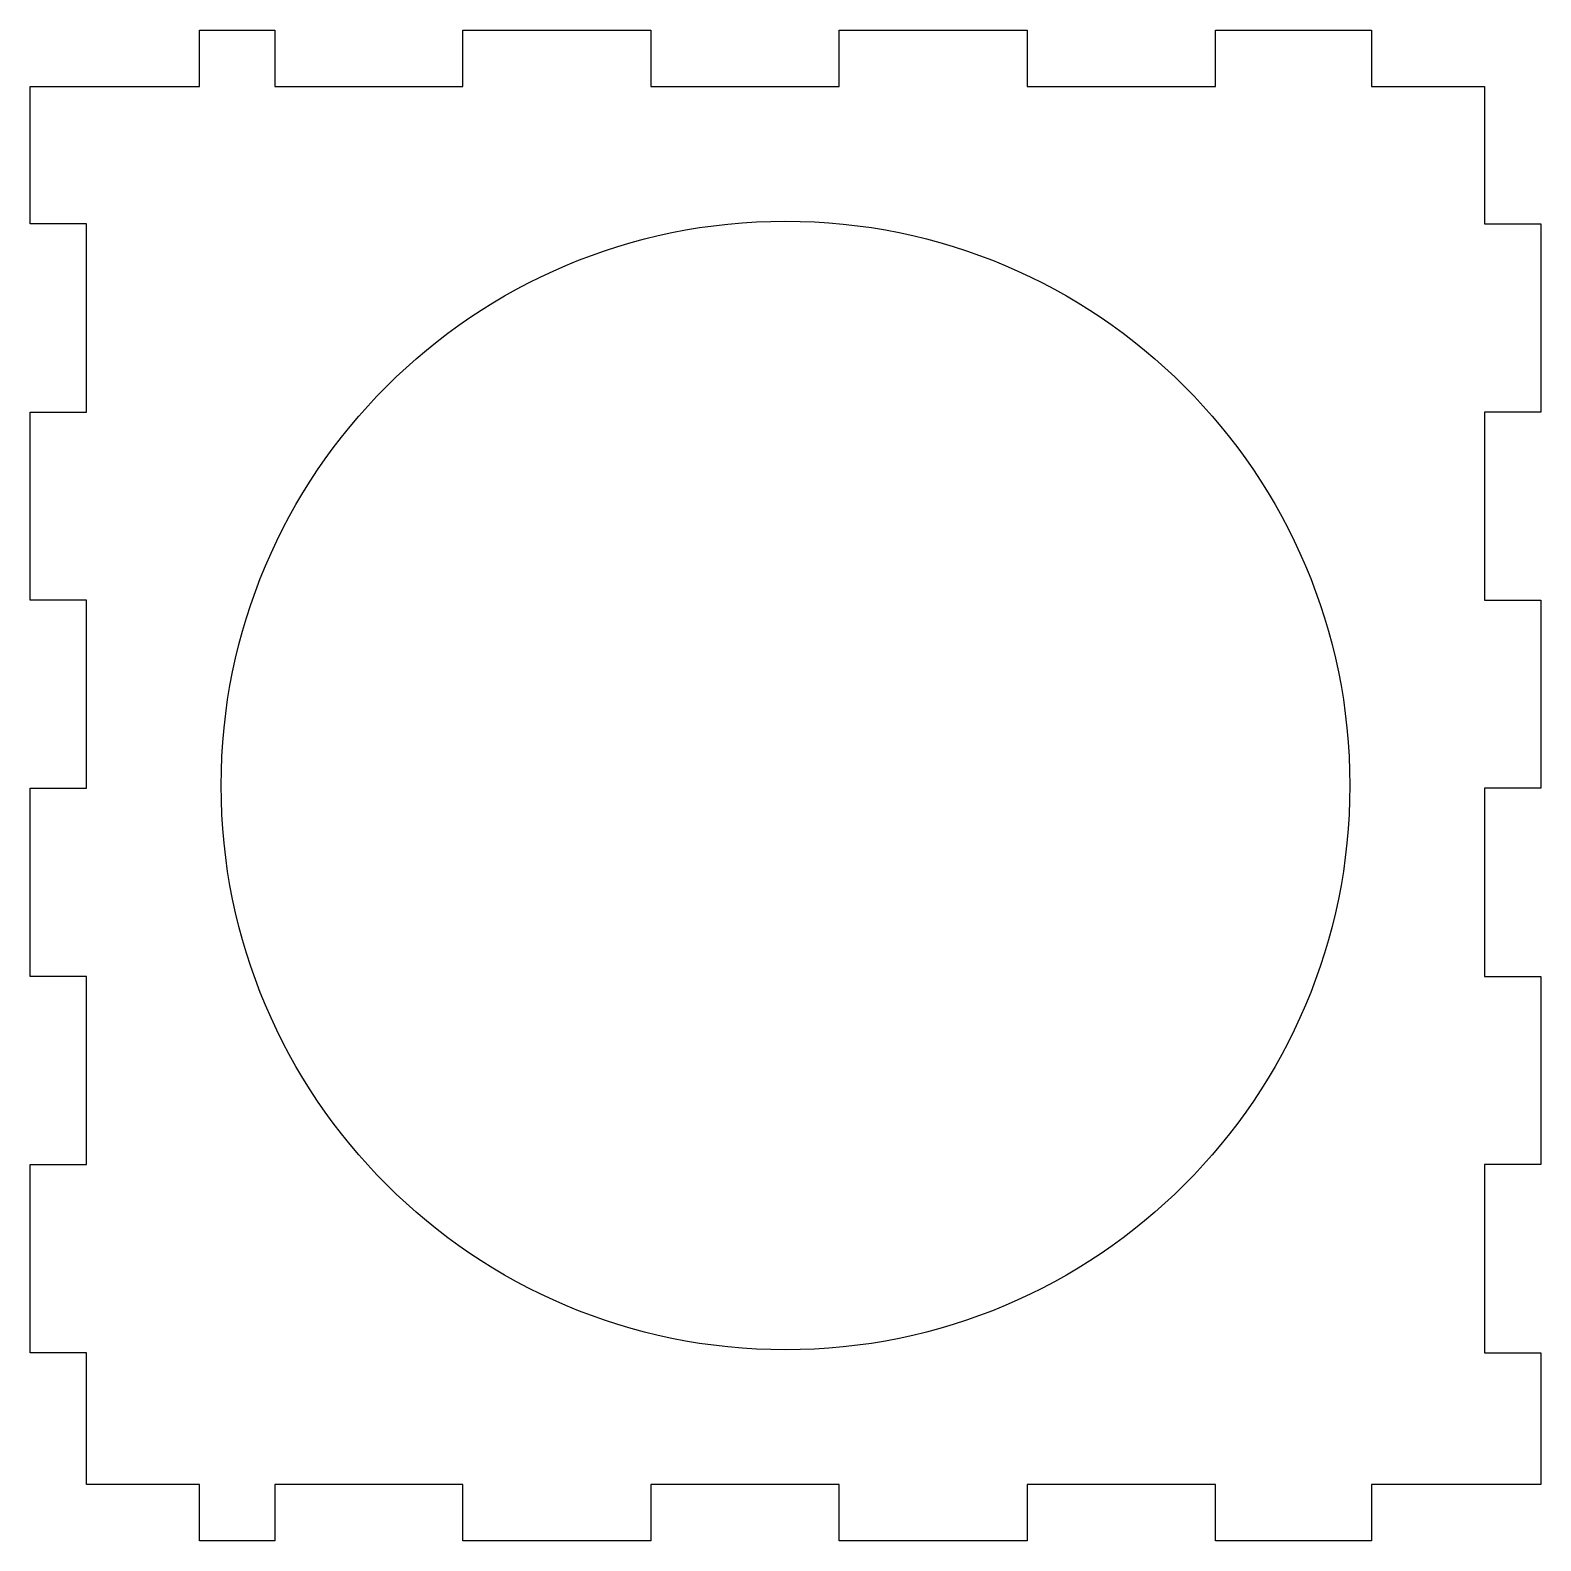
# Model space of a CAD drawing. Header units: millimetres. Extents: x 0 to 80.3, y 0 to 80.3.
import ezdxf

# ---------------------------------------------------------------- set-up
doc = ezdxf.new("R2010")
doc.units = ezdxf.units.MM
doc.layers.get('0').update_dxf_attribs({"linetype": 'CONTINUOUS'})

msp = doc.modelspace()

# ---------------------------------------------------------------- linework, layer by layer
msp.add_lwpolyline([(53, 3), (53, 0), (43, 0), (43, 3), (33, 3), (33, 0), (23, 0), (23, 3), (13, 3), (13, 0), (9, 0), (9, 3), (3, 3), (3, 10), (0, 10), (0, 20), (3, 20), (3, 30), (0, 30), (0, 40), (3, 40), (3, 50), (0, 50), (0, 60), (3, 60), (3, 70), (0, 70), (0, 77.3), (9, 77.3), (9, 80.3), (13, 80.3), (13, 77.3), (23, 77.3), (23, 80.3), (33, 80.3), (33, 77.3), (43, 77.3), (43, 80.3), (53, 80.3), (53, 77.3), (63, 77.3), (63, 80.3), (71.3, 80.3), (71.3, 77.3), (77.3, 77.3), (77.3, 70), (80.3, 70), (80.3, 60), (77.3, 60), (77.3, 50), (80.3, 50), (80.3, 40), (77.3, 40), (77.3, 30), (80.3, 30), (80.3, 20), (77.3, 20), (77.3, 10), (80.3, 10), (80.3, 3), (71.3, 3), (71.3, 0), (63, 0), (63, 3)], close=True)
msp.add_circle((40.15, 40.15), 30)

doc.saveas('drawing.dxf')
